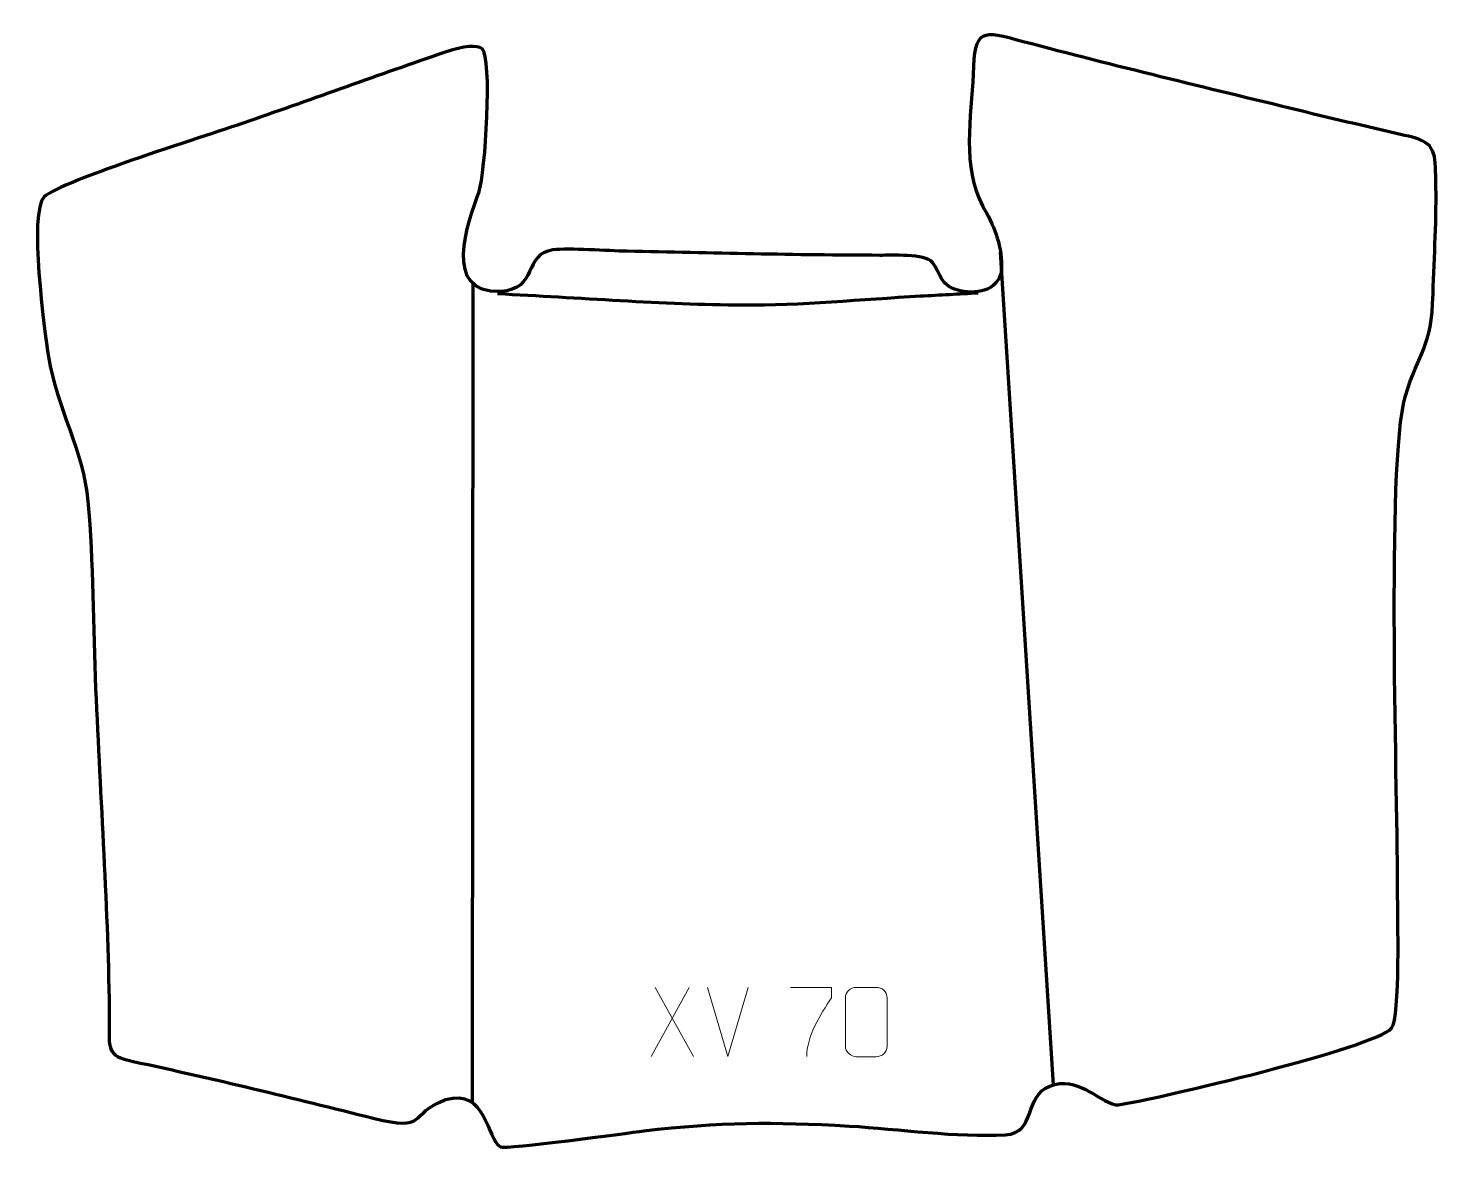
# Model space of a CAD drawing. Header units: millimetres. Extents: x -590 to -82, y 405 to 810.
import ezdxf

# ---------------------------------------------------------------- set-up
doc = ezdxf.new("R2010")
doc.units = ezdxf.units.MM
doc.header["$MEASUREMENT"] = 0
doc.layers.add('layer 2', color=7, linetype='Continuous')
doc.layers.add('layer 3', color=7, linetype='Continuous')

msp = doc.modelspace()

# ---------------------------------------------------------------- linework, layer by layer
at = {"layer": 'layer 2', "color": 142, "lineweight": 158}
for points in [[(-219.9093, 428.4657), (-219.9093, 428.4657), (-238.9633, 728.7204), (-238.9633, 728.7204)], [(-429.5157, 422.0603), (-429.5157, 422.0603), (-429.242, 717.3959), (-429.242, 717.3959)]]:
    msp.add_open_spline(points, degree=3, dxfattribs=at)
msp.add_open_spline([(-420.4536, 713.8392), (-391.4151, 712.4358), (-360.8399, 709.9378), (-331.939, 709.7376), (-331.939, 709.7376), (-311.186, 709.5939), (-288.7597, 711.8232), (-267.8089, 712.9762), (-267.8089, 712.9762), (-260.8669, 713.3583), (-253.925, 713.7403), (-246.983, 714.1224)], degree=3, knots=[0, 0, 0, 0, 0.25, 0.25, 0.25, 0.25, 0.5, 0.5, 0.5, 0.5, 1, 1, 1, 1], dxfattribs=at)
at = {"layer": 'layer 3', "color": 242, "lineweight": 158}
msp.add_open_spline([(-248.8621, 792.9841), (-248.3638, 809.5559), (-245.9809, 808.7425), (-230.749, 804.6864), (-230.749, 804.6864), (-197.8033, 795.9132), (-164.692, 788.0218), (-131.5715, 779.9468), (-131.5715, 779.9468), (-118.0545, 776.6503), (-104.7575, 773.5516), (-91.2027, 770.4458), (-91.2027, 770.4458), (-81.6954, 768.2674), (-82.1569, 764.0393), (-81.9213, 754.7895), (-81.9213, 754.7895), (-81.5711, 741.0413), (-82.5189, 727.4721), (-82.9267, 713.7557), (-82.9267, 713.7557), (-83.4729, 693.794), (-88.022, 693.4564), (-92.9603, 676.6156), (-92.9603, 676.6156), (-99.9098, 652.9154), (-95.572, 529.1979), (-95.7357, 497.9815), (-95.7357, 497.9815), (-95.7219, 490.5219), (-94.7022, 452.6838), (-97.8986, 448.8974), (-97.8986, 448.8974), (-103.7304, 441.9892), (-182.9079, 423.2095), (-196.5519, 421.2682), (-196.5519, 421.2682), (-196.8705, 421.2297), (-197.0464, 421.2081), (-197.3577, 421.2256), (-197.3577, 421.2256), (-204.5519, 422.9699), (-211.2137, 431.9252), (-221.1897, 428.0295), (-221.1897, 428.0295), (-230.5459, 424.3758), (-226.132, 411.1257), (-237.1706, 410.4801), (-237.1706, 410.4801), (-254.7998, 409.449), (-275.6213, 412.5578), (-293.5423, 413.6221), (-293.5423, 413.6221), (-320.9787, 415.1669), (-340.1609, 415.115), (-367.6054, 411.8776), (-367.6054, 411.8776), (-373.9076, 411.1075), (-417.3654, 405.0402), (-419.3855, 406.1299), (-419.3855, 406.1299), (-424.4144, 408.8425), (-424.4701, 427.6324), (-439.2083, 423.1289), (-439.2083, 423.1289), (-452.9305, 417.9196), (-445.2237, 411.4105), (-465.3004, 416.4577), (-465.3004, 416.4577), (-494.2639, 423.7251), (-522.7246, 430.6812), (-551.9398, 436.9297), (-551.9398, 436.9297), (-561.9848, 439.0781), (-560.402, 441.7292), (-560.4995, 452.0517), (-560.4995, 452.0517), (-560.8705, 491.3182), (-563.752, 531.9031), (-565.4362, 571.2929), (-565.4362, 571.2929), (-566.3433, 593.4288), (-566.2827, 617.0892), (-568.2127, 638.9841), (-568.2127, 638.9841), (-569.7907, 656.8852), (-579.4544, 672.5772), (-582.4337, 691.0381), (-582.4337, 691.0381), (-583.7986, 700.3399), (-589.7688, 743.1867), (-583.9559, 748.7417), (-583.9559, 748.7417), (-577.8235, 754.6021), (-522.4317, 771.7459), (-510.1553, 775.9968), (-510.1553, 775.9968), (-486.6565, 784.22), (-463.2385, 792.6654), (-439.7073, 800.797), (-439.7073, 800.797), (-432.0536, 803.2948), (-428.0431, 803.6041), (-426.0157, 802.0798), (-426.0157, 802.0798), (-422.1747, 799.1918), (-424.8526, 756.983), (-427.1022, 750.7011), (-427.1022, 750.7011), (-431.1353, 739.4388), (-440.4973, 713.658), (-419.3794, 714.6111), (-419.3794, 714.6111), (-405.7704, 715.2253), (-411.2435, 728.2608), (-400.4732, 729.5701), (-400.4732, 729.5701), (-394.6841, 730.2738), (-380.5037, 729.24), (-373.7174, 729.1072), (-373.7174, 729.1072), (-343.3325, 728.5128), (-312.938, 727.6767), (-282.5477, 727.6278), (-282.5477, 727.6278), (-278.6534, 727.6215), (-266.0719, 728.3119), (-263.5345, 725.0701), (-263.5345, 725.0701), (-260.5728, 721.2862), (-260.9237, 716.28), (-253.4859, 714.7856), (-253.4859, 714.7856), (-246.6463, 713.4115), (-238.5065, 715.3294), (-238.582, 723.7956), (-238.582, 723.7956), (-238.6571, 732.2076), (-241.5085, 738.4592), (-245.4402, 745.5359), (-245.4402, 745.5359), (-253.0255, 759.1883), (-249.4822, 777.824), (-248.8621, 792.9841)], degree=3, knots=[0, 0, 0, 0, 0.02702703, 0.02702703, 0.02702703, 0.02702703, 0.05405405, 0.05405405, 0.05405405, 0.05405405, 0.08108108, 0.08108108, 0.08108108, 0.08108108, 0.10810811, 0.10810811, 0.10810811, 0.10810811, 0.13513514, 0.13513514, 0.13513514, 0.13513514, 0.16216216, 0.16216216, 0.16216216, 0.16216216, 0.18918919, 0.18918919, 0.18918919, 0.18918919, 0.21621622, 0.21621622, 0.21621622, 0.21621622, 0.24324324, 0.24324324, 0.24324324, 0.24324324, 0.27027027, 0.27027027, 0.27027027, 0.27027027, 0.2972973, 0.2972973, 0.2972973, 0.2972973, 0.32432432, 0.32432432, 0.32432432, 0.32432432, 0.35135135, 0.35135135, 0.35135135, 0.35135135, 0.37837838, 0.37837838, 0.37837838, 0.37837838, 0.40540541, 0.40540541, 0.40540541, 0.40540541, 0.43243243, 0.43243243, 0.43243243, 0.43243243, 0.45945946, 0.45945946, 0.45945946, 0.45945946, 0.48648649, 0.48648649, 0.48648649, 0.48648649, 0.51351351, 0.51351351, 0.51351351, 0.51351351, 0.54054054, 0.54054054, 0.54054054, 0.54054054, 0.56756757, 0.56756757, 0.56756757, 0.56756757, 0.59459459, 0.59459459, 0.59459459, 0.59459459, 0.62162162, 0.62162162, 0.62162162, 0.62162162, 0.64864865, 0.64864865, 0.64864865, 0.64864865, 0.67567568, 0.67567568, 0.67567568, 0.67567568, 0.7027027, 0.7027027, 0.7027027, 0.7027027, 0.72972973, 0.72972973, 0.72972973, 0.72972973, 0.75675676, 0.75675676, 0.75675676, 0.75675676, 0.78378378, 0.78378378, 0.78378378, 0.78378378, 0.81081081, 0.81081081, 0.81081081, 0.81081081, 0.83783784, 0.83783784, 0.83783784, 0.83783784, 0.86486486, 0.86486486, 0.86486486, 0.86486486, 0.89189189, 0.89189189, 0.89189189, 0.89189189, 0.91891892, 0.91891892, 0.91891892, 0.91891892, 0.94594595, 0.94594595, 0.94594595, 0.94594595, 1, 1, 1, 1], dxfattribs=at)
at = {"layer": 'layer 3', "color": 250, "lineweight": 9}
for points in [[(-351.2496, 463.5917), (-351.2496, 463.5917), (-364.9902, 438.6959), (-364.9902, 438.6959)], [(-363.5356, 463.5917), (-363.5356, 463.5917), (-349.795, 438.6382), (-349.795, 438.6382)], [(-337.3926, 438.6381), (-337.3926, 438.6381), (-344.7144, 463.5917), (-344.7144, 463.5917)], [(-330.0707, 463.5917), (-330.0707, 463.5917), (-337.3925, 438.6381), (-337.3925, 438.6381)]]:
    msp.add_open_spline(points, degree=3, dxfattribs=at)
for points, knots in [([(-314.8006, 463.5942), (-314.8006, 463.5942), (-299.9845, 463.5942), (-299.9845, 463.5942), (-299.9845, 463.5942), (-299.9848, 462.3446), (-299.9848, 461.095), (-299.9845, 459.8452), (-299.9845, 459.8452), (-303.9789, 453.8481), (-308.8941, 446.0145), (-308.8941, 438.6357)], [0, 0, 0, 0, 0.25, 0.25, 0.25, 0.25, 0.5, 0.5, 0.5, 0.5, 1, 1, 1, 1]), ([(-290.9733, 463.6142), (-288.6072, 463.6142), (-286.2407, 463.6142), (-283.8742, 463.6142), (-283.8742, 463.6142), (-281.8937, 463.6498), (-279.8677, 462.1555), (-279.8406, 459.7134), (-279.8406, 459.7134), (-279.841, 453.956), (-279.841, 448.1982), (-279.8406, 442.44), (-279.8406, 442.44), (-279.9827, 440.1124), (-281.6891, 438.6301), (-283.8742, 438.6193), (-283.8742, 438.6193), (-286.2466, 438.6197), (-288.619, 438.6197), (-290.991, 438.6193), (-290.991, 438.6193), (-292.9495, 438.5137), (-294.9559, 440.4016), (-294.9445, 442.4226), (-294.9445, 442.4226), (-294.9441, 448.2032), (-294.9441, 453.9835), (-294.9445, 459.7633), (-294.9445, 459.7633), (-294.9402, 461.9053), (-293.1631, 463.6278), (-290.9733, 463.6142)], [0, 0, 0, 0, 0.11111111, 0.11111111, 0.11111111, 0.11111111, 0.22222222, 0.22222222, 0.22222222, 0.22222222, 0.33333333, 0.33333333, 0.33333333, 0.33333333, 0.44444444, 0.44444444, 0.44444444, 0.44444444, 0.55555556, 0.55555556, 0.55555556, 0.55555556, 0.66666667, 0.66666667, 0.66666667, 0.66666667, 0.77777778, 0.77777778, 0.77777778, 0.77777778, 1, 1, 1, 1])]:
    msp.add_open_spline(points, degree=3, knots=knots, dxfattribs=at)

doc.saveas('drawing.dxf')
